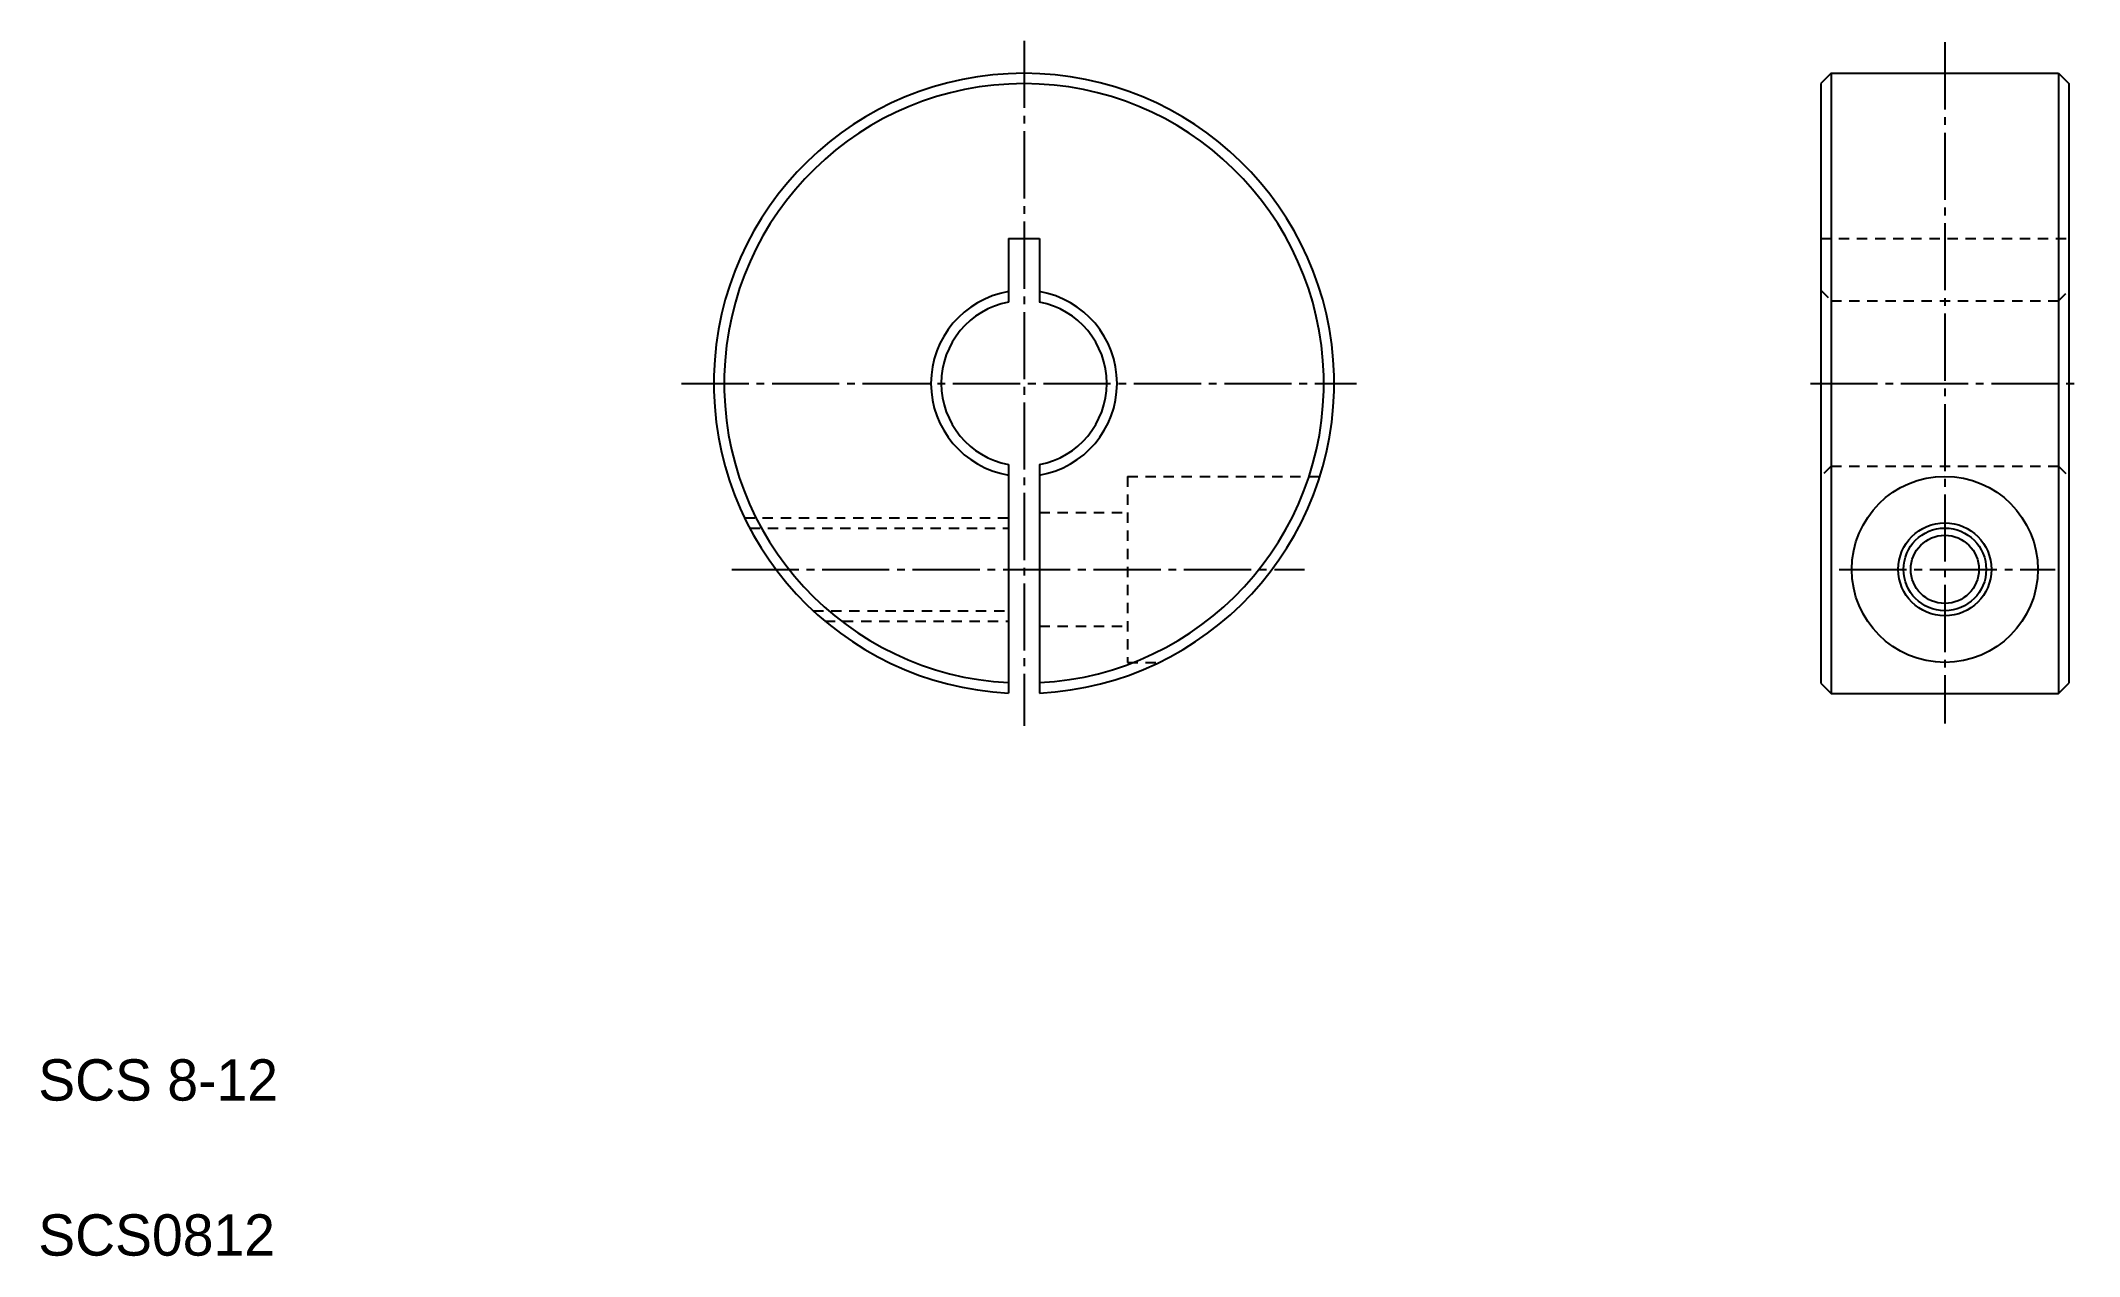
# Model space of a CAD drawing. Extents: x 5.1 to 103.7, y 5 to 63.8.
import ezdxf

# ---------------------------------------------------------------- set-up
doc = ezdxf.new("R2010")
doc.units = 0
doc.header["$LTSCALE"] = 0.25
doc.linetypes.add('CENTER', pattern=[17.5, 13, -1.5, 1.5, -1.5])
doc.linetypes.add('DASHED', pattern=[3.5, 2, -1.5])
doc.layers.get('0').update_dxf_attribs({"linetype": 'CONTINUOUS'})
doc.layers.add('CENTER', color=1, linetype='CENTER')

msp = doc.modelspace()

# ---------------------------------------------------------------- linework, layer by layer
at = {"color": 7, "linetype": 'CONTINUOUS'}
for p, q in [((91.717, 62.202), (91.217, 61.702)), ((91.717, 62.202), (91.717, 32.202)), ((91.717, 62.202), (102.717, 62.202)), ((102.717, 62.202), (102.717, 32.202)), ((102.717, 62.202), (103.217, 61.702)), ((91.217, 61.702), (91.217, 32.702)), ((103.217, 61.702), (103.217, 32.702)), ((91.217, 59.202), (91.217, 35.202)), ((51.928, 54.202), (51.928, 51.131)), ((51.928, 54.202), (53.428, 54.202)), ((53.428, 54.202), (53.428, 51.131)), ((51.928, 43.273), (51.928, 32.221)), ((53.428, 43.273), (53.428, 32.221)), ((91.217, 32.702), (91.717, 32.202)), ((102.717, 32.202), (103.217, 32.702)), ((91.717, 32.202), (102.717, 32.202))]:
    msp.add_line(p, q, dxfattribs=at)
at = {"color": 3, "linetype": 'DASHED'}
for p, q in [((91.217, 54.202), (103.217, 54.202)), ((91.217, 51.702), (91.717, 51.202)), ((102.717, 51.202), (103.217, 51.702)), ((91.717, 51.202), (102.717, 51.202)), ((57.678, 42.702), (57.678, 33.702)), ((57.678, 42.702), (66.987, 42.702)), ((91.717, 43.202), (91.217, 42.702)), ((91.717, 43.202), (102.717, 43.202)), ((102.717, 43.202), (103.217, 42.702)), ((39.159, 40.702), (51.928, 40.702)), ((53.428, 40.952), (57.678, 40.952)), ((39.411, 40.202), (51.928, 40.202)), ((42.479, 36.202), (51.928, 36.202)), ((43.047, 35.702), (51.928, 35.702)), ((53.428, 35.452), (57.678, 35.452)), ((57.678, 33.702), (59.216, 33.702))]:
    msp.add_line(p, q, dxfattribs=at)
for p, q in [((94.217, 54.202), (94.217, 54.202)), ((97.217, 54.202), (97.217, 54.202))]:
    msp.add_line(p, q)
msp.add_circle((97.217, 38.202), 4.5)
at = {"color": 7, "linetype": 'CONTINUOUS'}
for radius in [2.25, 1.65]:
    msp.add_circle((97.217, 38.202), radius, dxfattribs=at)
at = {"color": 3, "linetype": 'CONTINUOUS'}
msp.add_circle((97.217, 38.202), 2, dxfattribs=at)
at = {"color": 7, "linetype": 'CONTINUOUS'}
for radius, start, end in [(15, 272.86598, 267.13402), (14.5, 272.9649, 267.0351), (4.5, 99.59407, 260.40593), (4.5, 0, 80.40593), (4, 100.80693, 259.19308), (4, 0, 79.19308), (4, 280.80692, 0), (4.5, 279.59407, 0)]:
    msp.add_arc((52.678, 47.202), radius, start, end, dxfattribs=at)
at = {"layer": 'CENTER', "color": 1, "linetype": 'CENTER'}
for p, q in [((52.678, 63.776), (52.678, 30.627)), ((97.217, 63.702), (97.217, 30.743)), ((36.118, 47.202), (68.753, 47.202)), ((90.717, 47.202), (103.717, 47.202)), ((38.539, 38.202), (66.242, 38.202)), ((92.113, 38.202), (102.552, 38.202))]:
    msp.add_line(p, q, dxfattribs=at)

# ---------------------------------------------------------------- texts
for s, p in [('SCS 8-12', (5, 12.5)), ('SCS0812', (5, 5))]:
    msp.add_text(s, height=2).set_placement(p)

doc.saveas('drawing.dxf')
